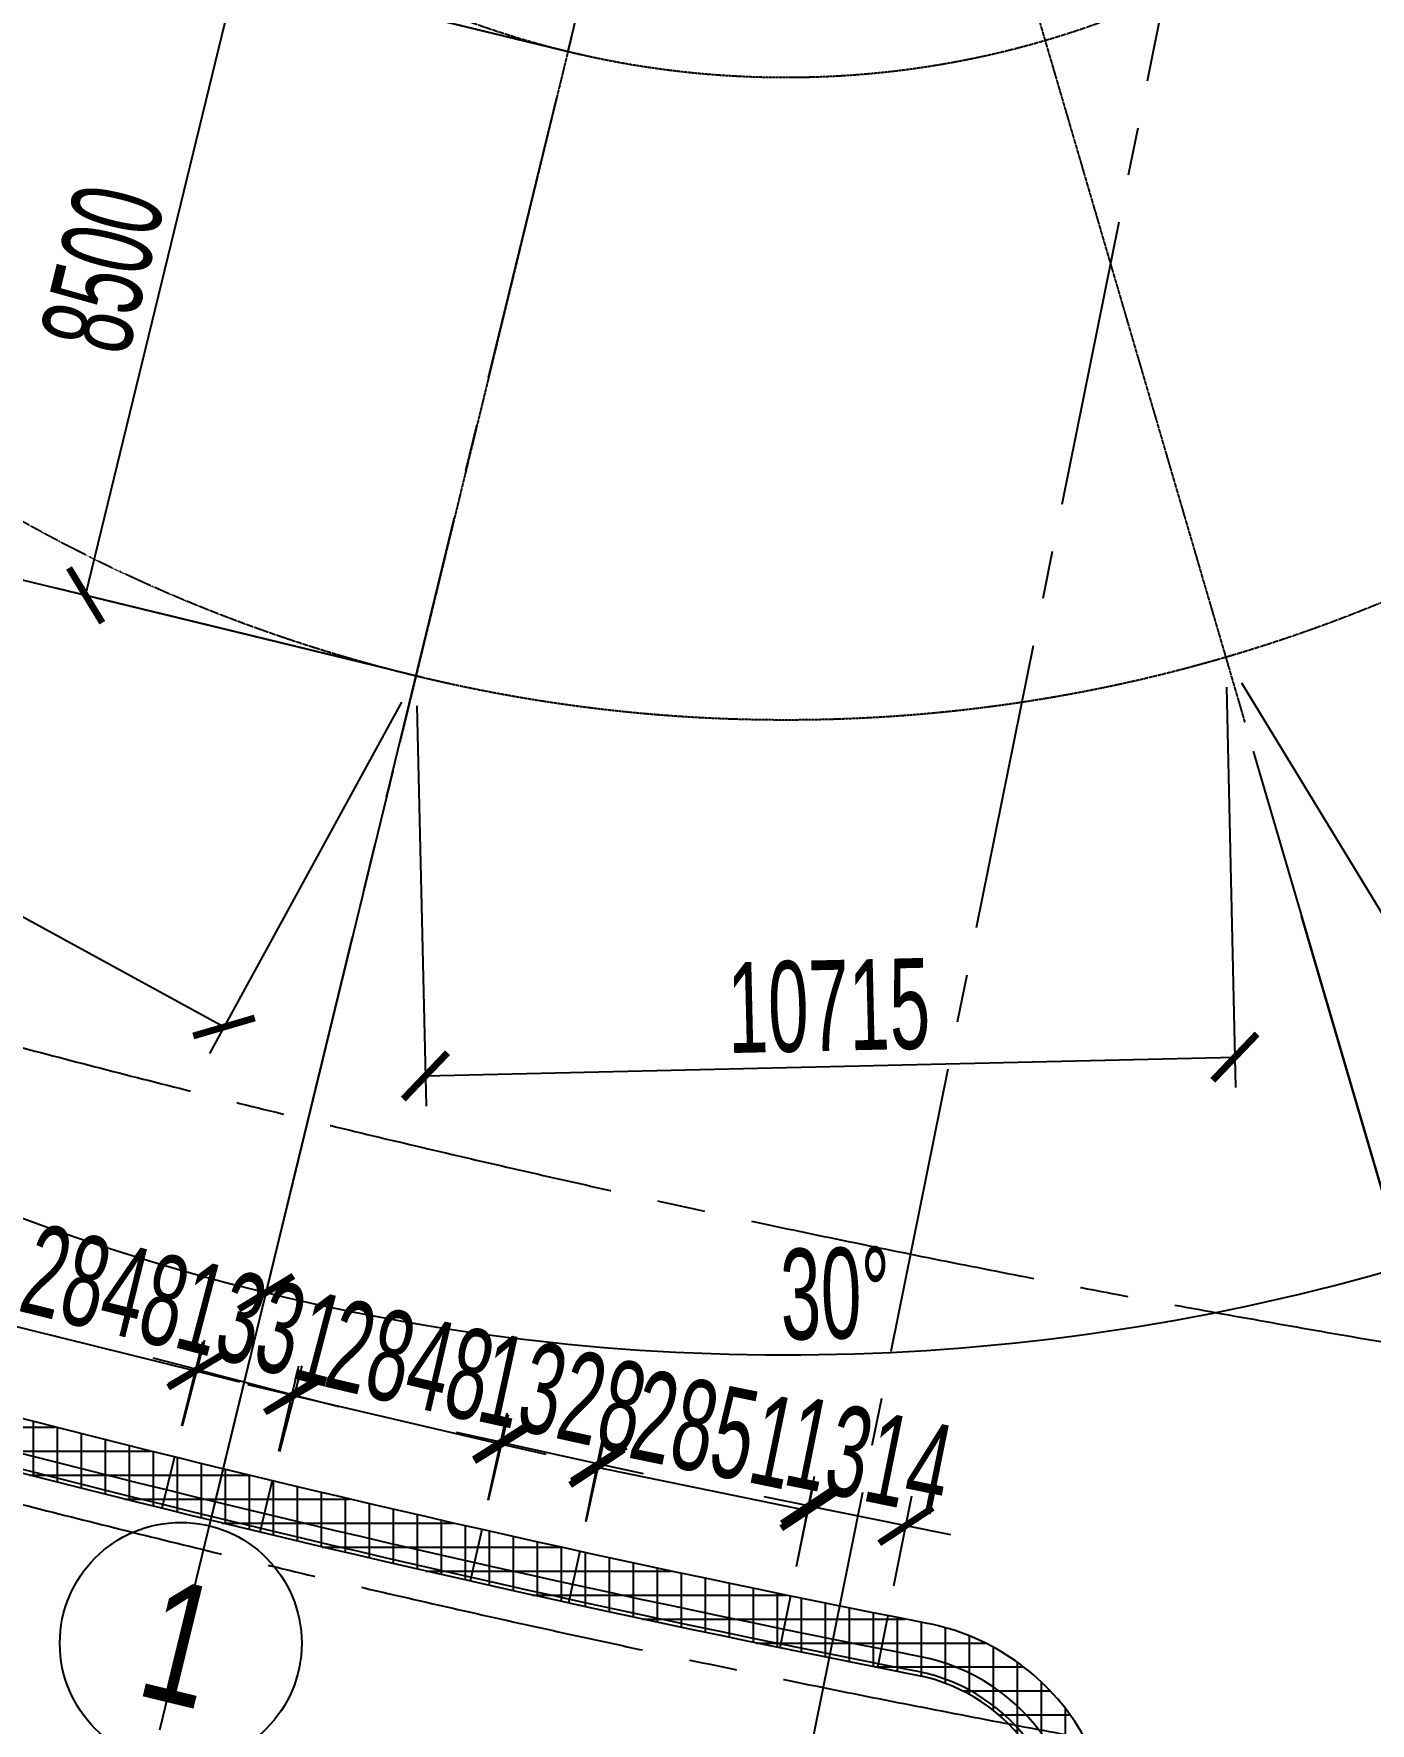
# Model space of a CAD drawing. Extents: x -668578 to 2331563, y -1202445 to 1620273.
# Drawn here: x 1386500 to 1404184, y 81021 to 103375 of the extents above; entities that cross this region are included whole.
import ezdxf
from ezdxf.enums import TextEntityAlignment as Align

# ---------------------------------------------------------------- set-up
doc = ezdxf.new("R2010")
doc.units = 0
doc.linetypes.add('CENTER2', pattern=[28.575000000000003, 19.05, -3.175, 3.175, -3.175])
doc.linetypes.add('DOTE', pattern=[2.4200000000000004, 2, -0.2, 0.02, -0.2])
doc.layers.get('0').update_dxf_attribs({"color": 8})
doc.layers.get('Defpoints').update_dxf_attribs({"color": 8})
for name, color, linetype in [('#填充层', 8, 'Continuous'), ('#幕墙线-平面', 8, 'Continuous'), ('#标注', 8, 'Continuous'), ('#轴线', 8, 'CENTER2'), ('A-ROOF-DRAN', 8, 'Continuous'), ('C-AXIS', 8, 'DOTE'), ('dim', 8, 'Continuous'), ('WALL', 8, 'Continuous')]:
    doc.layers.add(name, color=color, linetype=linetype)
doc.styles.add('JHZX', font='jrs.shx', dxfattribs={"width": 0.6, "bigfont": 'jhz.shx'})
doc.dimstyles.new('JZBZ-400', dxfattribs={"dimscale": 400, "dimtxt": 3, "dimasz": 1.5, "dimexe": 1, "dimexo": 1, "dimgap": 0.5, "dimtad": 1, "dimdec": 0, "dimdsep": 46, "dimtxsty": 'JHZX', "dimblk1": 'ARCHTICK', "dimblk2": 'ARCHTICK', "dimsah": 1, "dimcen": 0, "dimclrd": 1, "dimclre": 1, "dimclrt": 2, "dimazin": 2, "dimtfac": 1, "dimtdec": 0, "dimtix": 1, "dimtmove": 0, "dimatfit": 3, "dimfxl": 0, "dimtolj": 1, "dimlwd": -1, "dimlwe": -1, "dimarcsym": 0})

# ---------------------------------------------------------------- blocks, each defined once
blk = doc.blocks.new('_ARCHTICK')
at = {"color": 0, "linetype": 'ByBlock', "const_width": 0.15}
blk.add_lwpolyline([(-0.5, -0.5), (0.5, 0.5)], dxfattribs=at)
blk = doc.blocks.new('*D2939')
at = {"layer": '#标注', "ltscale": 300, "transparency": 16777216}
for p, q in [((-1772.791618300945, -1481.365197545436), (-9341.748198340536, -7862.657879242006)), ((165913.7732030131, -92055.65823940704), (164727.0996400029, -101884.2800072265))]:
    blk.add_line(p, q, dxfattribs=at)
blk.add_arc((197092.1482162317, 166179.1797920645), 269610.2124900237, 220.1338192809485, 263.1156299250187, dxfattribs=at)
at = {"layer": 'Defpoints', "color": 0, "ltscale": 300, "transparency": 16777216}
for p in [(197092.1482162317, 166179.1797920645), (-1466.975190824596, -1223.535190204158), (40379.67516651106, -53208.30268940322), (165961.7196095993, -91658.54220838404)]:
    blk.add_point(p, dxfattribs=at)
at = {"layer": '#标注', "ltscale": 300, "transparency": 16777216, "xscale": 600, "yscale": 600, "zscale": 600}
for p, rotation in [((-9035.931770864163, -7604.827871900749), 130.1338192809485), ((164775.0460465892, -101487.1639762035), 353.1156299250187)]:
    blk.add_blockref('_ARCHTICK', p, dxfattribs=dict(at, rotation=rotation))
at = {"layer": '#标注', "ltscale": 300, "transparency": 16777216, "insert": (69341.55334645722, -70334.48968467087), "char_height": 1200, "attachment_point": 5, "rotation": 331.6247246029835, "style": 'JHZX'}
blk.add_mtext('\\A1;42.98°', dxfattribs=at)
blk = doc.blocks.new('*U2924')
at = {"linetype": 'ByBlock'}
blk.add_line((-8.960830237663566e-17, -20), (0, 0), dxfattribs=at)
blk.add_circle((0, -24), 4, dxfattribs=at)
at = {"color": 253, "linetype": 'ByBlock', "style": 'JHZX', "width": 0.75}
blk.add_attdef('AXES', text='', height=4, dxfattribs=at).set_placement((0, -24), align=Align.MIDDLE_CENTER)
blk = doc.blocks.new('*U2976')
at = {"linetype": 'ByBlock'}
blk.add_line((20, 4.898587196589413e-16), (0, 0), dxfattribs=at)
blk.add_circle((24, 0), 4, dxfattribs=at)
at = {"color": 253, "linetype": 'ByBlock', "style": 'JHZX', "width": 0.75}
blk.add_attdef('AXES', text='', height=4, dxfattribs=at).set_placement((23.99999999999997, 0), align=Align.MIDDLE_CENTER)
blk = doc.blocks.new('*D2977')
at = {"layer": '#标注', "ltscale": 300, "transparency": 16777216}
for p, q in [((160687.9856736686, -30028.14435810018), (162796.6327493891, -37225.6166581557)), ((149303.0112213662, -30292.27662998403), (147530.4170065284, -37579.79402272716))]:
    blk.add_line(p, q, dxfattribs=at)
blk.add_arc((154502.6209182229, -8915.558944607474), 29099.99999999925, 256.3290280231299, 286.3290280231279, dxfattribs=at)
at = {"layer": 'Defpoints', "color": 0, "ltscale": 300, "transparency": 16777216}
for p in [(154502.6209182229, -8915.558944607474), (160575.5244962969, -29644.27916876393), (149397.5495794909, -29903.60903570443), (152639.4433245091, -37955.85111349308)]:
    blk.add_point(p, dxfattribs=at)
at = {"layer": '#标注', "ltscale": 300, "transparency": 16777216, "xscale": 600, "yscale": 600, "zscale": 600}
for p, rotation in [((162684.1715720174, -36841.75146881944), 16.32902802312792), ((147624.9553646531, -37191.12642844756), 166.3290280231299)]:
    blk.add_blockref('_ARCHTICK', p, dxfattribs=dict(at, rotation=rotation))
at = {"layer": '#标注', "ltscale": 300, "transparency": 16777216, "insert": (155159.0064434977, -37207.9458718741), "char_height": 1200, "attachment_point": 5, "rotation": 1.3290280231288845, "style": 'JHZX'}
blk.add_mtext('\\A1;30°', dxfattribs=at)
blk = doc.blocks.new('*D2978')
at = {"layer": '#标注', "ltscale": 300, "transparency": 16777216}
for p, q in [((170415.5966348578, -24106.91187453839), (175840.4747200747, -29285.78219156071)), ((160687.9856736686, -30028.14435810018), (162796.6327493889, -37225.61665815497))]:
    blk.add_line(p, q, dxfattribs=at)
blk.add_arc((154502.6209182229, -8915.558944607415), 29099.99999999854, 286.3290280231278, 316.3290280231266, dxfattribs=at)
at = {"layer": 'Defpoints', "color": 0, "ltscale": 300, "transparency": 16777216}
for p in [(154502.6209182229, -8915.558944607415), (170126.2698036463, -23830.70545763054), (160575.5244962969, -29644.27916876393), (167409.2078747465, -34996.77849304132)]:
    blk.add_point(p, dxfattribs=at)
at = {"layer": '#标注', "ltscale": 300, "transparency": 16777216, "xscale": 600, "yscale": 600, "zscale": 600}
for p, rotation in [((175551.1478888631, -29009.57577465285), 46.32902802312653), ((162684.1715720171, -36841.75146881871), 196.3290280231278)]:
    blk.add_blockref('_ARCHTICK', p, dxfattribs=dict(at, rotation=rotation))
at = {"layer": '#标注', "ltscale": 300, "transparency": 16777216, "insert": (169217.2609214195, -33089.29199468152), "char_height": 1200, "attachment_point": 5, "rotation": 31.329028023127222, "style": 'JHZX'}
blk.add_mtext('\\A1;30°', dxfattribs=at)
blk = doc.blocks.new('*D2942')
at = {"layer": '#标注', "ltscale": 300, "transparency": 16777216}
for p, q in [((175879.3386035992, -14115.16864146593), (183166.8559963413, -15887.76285630407)), ((170415.5966348578, -24106.91187453847), (175840.4747200746, -29285.78219156068))]:
    blk.add_line(p, q, dxfattribs=at)
blk.add_arc((154502.6209182229, -8915.558944607481), 29099.99999999843, 316.3290280231266, 346.3290280231254, dxfattribs=at)
at = {"layer": 'Defpoints', "color": 0, "ltscale": 300, "transparency": 16777216}
for p in [(154502.6209182229, -8915.558944607481), (175490.6710093196, -14020.63028334121), (170126.2698036463, -23830.7054576306), (178720.6628729417, -25049.26415696922)]:
    blk.add_point(p, dxfattribs=at)
at = {"layer": '#标注', "ltscale": 300, "transparency": 16777216, "xscale": 600, "yscale": 600, "zscale": 600}
for p, rotation in [((182778.1884020617, -15793.22449817937), 76.3290280231253), ((175551.147888863, -29009.57577465283), 226.3290280231266)]:
    blk.add_blockref('_ARCHTICK', p, dxfattribs=dict(at, rotation=rotation))
at = {"layer": '#标注', "ltscale": 300, "transparency": 16777216, "insert": (179332.7394935706, -22493.30586867732), "char_height": 1200, "attachment_point": 5, "rotation": 61.329028023125964, "style": 'JHZX'}
blk.add_mtext('\\A1;30°', dxfattribs=at)
blk = doc.blocks.new('*D2950')
at = {"layer": '#标注', "ltscale": 300, "transparency": 16777216}
for p, q in [((133390.0355047297, -15100.92370005199), (126192.5632046771, -17209.57077577114)), ((139311.267988294, -24828.53466124451), (134132.3976712741, -30253.41274646028))]:
    blk.add_line(p, q, dxfattribs=at)
blk.add_arc((154502.6209182229, -8915.558944607517), 29099.9999999962, 196.3290280231245, 226.3290280231343, dxfattribs=at)
at = {"layer": 'Defpoints', "color": 0, "ltscale": 300, "transparency": 16777216}
for p in [(154502.6209182229, -8915.558944607517), (133773.900694066, -14988.46252268027), (128421.4013697912, -21822.14590113019), (139587.4744052019, -24539.20783003292)]:
    blk.add_point(p, dxfattribs=at)
at = {"layer": '#标注', "ltscale": 300, "transparency": 16777216, "xscale": 600, "yscale": 600, "zscale": 600}
for p, rotation in [((126576.4283940134, -17097.10959839943), 106.3290280231245), ((134408.6040881819, -29964.08591524868), 316.3290280231343)]:
    blk.add_blockref('_ARCHTICK', p, dxfattribs=dict(at, rotation=rotation))
at = {"layer": '#标注', "ltscale": 300, "transparency": 16777216, "insert": (130328.8878681514, -23630.19894780376), "char_height": 1200, "attachment_point": 5, "rotation": 301.32902802312935, "style": 'JHZX'}
blk.add_mtext('\\A1;30°', dxfattribs=at)
blk = doc.blocks.new('*D2985')
at = {"layer": '#标注', "ltscale": 300, "transparency": 16777216}
for p, q in [((160331.7643811344, -29180.47488748602), (160454.6196240682, -34475.94216284027)), ((149619.5384191928, -29428.99934330547), (149742.3936621267, -34724.46661865972)), ((149733.1161282005, -34324.57422392803), (160445.342090142, -34076.04976810858))]:
    blk.add_line(p, q, dxfattribs=at)
at = {"layer": 'Defpoints', "color": 0, "ltscale": 300, "transparency": 16777216}
for p in [(160322.4868472081, -28780.58249275433), (149610.2608852666, -29029.10694857379), (160445.342090142, -34076.04976810858)]:
    blk.add_point(p, dxfattribs=at)
at = {"layer": '#标注', "ltscale": 300, "transparency": 16777216, "xscale": 600, "yscale": 600, "zscale": 600}
for p, rotation in [((160445.342090142, -34076.04976810858), 1.329028023136696), ((149733.1161282005, -34324.57422392803), 181.3290280231367)]:
    blk.add_blockref('_ARCHTICK', p, dxfattribs=dict(at, rotation=rotation))
at = {"layer": '#标注', "ltscale": 300, "transparency": 16777216, "insert": (155070.6740413189, -33400.52720655491), "char_height": 1200, "attachment_point": 5, "rotation": 1.329028023136696, "style": 'JHZX'}
blk.add_mtext('\\A1;10715', dxfattribs=at)
blk = doc.blocks.new('*D2986')
at = {"layer": '#标注', "ltscale": 300, "transparency": 16777216}
for p, q in [((140017.0266164594, -24239.17616108882), (137475.6879236774, -28886.61252145324)), ((137667.5996026355, -28535.65681558783), (147068.9207415017, -33676.54295600543)), ((149418.3477553256, -29380.06230150642), (146877.0090625436, -34027.49866187084))]:
    blk.add_line(p, q, dxfattribs=at)
at = {"layer": 'Defpoints', "color": 0, "ltscale": 300, "transparency": 16777216}
for p in [(140208.9382954175, -23888.22045522341), (149610.2594342837, -29029.106595641), (147068.9207415017, -33676.54295600543)]:
    blk.add_point(p, dxfattribs=at)
at = {"layer": '#标注', "ltscale": 300, "transparency": 16777216, "xscale": 600, "yscale": 600, "zscale": 600}
for p, rotation in [((137667.5996026355, -28535.65681558783), 151.3290179572674), ((147068.9207415017, -33676.54295600543), 331.3290179572674)]:
    blk.add_blockref('_ARCHTICK', p, dxfattribs=dict(at, rotation=rotation))
at = {"layer": '#标注', "ltscale": 300, "transparency": 16777216, "insert": (142752.0835299847, -30404.1884740658), "char_height": 1200, "attachment_point": 5, "rotation": 331.32901795726735, "style": 'JHZX'}
blk.add_mtext('\\A1;10715', dxfattribs=at)
blk = doc.blocks.new('*D2989')
at = {"layer": '#标注', "ltscale": 300, "transparency": 16777216}
for p, q in [((169683.2652108493, -23550.91922523864), (172437.3946098954, -28075.50078913796)), ((163076.6162462542, -33305.16405665511), (172229.413832465, -27733.82258348323)), ((160530.4676246385, -29122.26069841053), (163284.5970236846, -33646.84226230985))]:
    blk.add_line(p, q, dxfattribs=at)
at = {"layer": 'Defpoints', "color": 0, "ltscale": 300, "transparency": 16777216}
for p in [(169475.2844334189, -23209.2410195839), (172229.413832465, -27733.82258348323), (160322.4868472081, -28780.58249275579)]:
    blk.add_point(p, dxfattribs=at)
at = {"layer": '#标注', "ltscale": 300, "transparency": 16777216, "xscale": 600, "yscale": 600, "zscale": 600}
for p, rotation in [((172229.413832465, -27733.82258348323), 31.32902802313587), ((163076.6162462542, -33305.16405665511), 211.3290280231358)]:
    blk.add_blockref('_ARCHTICK', p, dxfattribs=dict(at, rotation=rotation))
at = {"layer": '#标注', "ltscale": 300, "transparency": 16777216, "insert": (167237.0534844988, -29836.13690875967), "char_height": 1200, "attachment_point": 5, "rotation": 31.329028023135873, "style": 'JHZX'}
blk.add_mtext('\\A1;10715', dxfattribs=at)
blk = doc.blocks.new('*D2990')
at = {"layer": '#标注', "ltscale": 300, "transparency": 16777216}
for p, q in [((139311.267988297, -24828.5346612455), (134132.3976712739, -30253.41274646215)), ((149303.0112213711, -30292.27662998808), (147530.4170065328, -37579.79402273084))]:
    blk.add_line(p, q, dxfattribs=at)
blk.add_arc((154502.6209182295, -8915.558944611948), 29099.99999999897, 226.3290280231214, 256.3290280231255, dxfattribs=at)
at = {"layer": 'Defpoints', "color": 0, "ltscale": 300, "transparency": 16777216}
for p in [(154502.6209182295, -8915.558944611948), (139587.4744052049, -24539.20783003397), (149397.5495794958, -29903.60903570848), (138368.9157058659, -33133.60089933025)]:
    blk.add_point(p, dxfattribs=at)
at = {"layer": '#标注', "ltscale": 300, "transparency": 16777216, "xscale": 600, "yscale": 600, "zscale": 600}
for p, rotation in [((134408.6040881818, -29964.08591525062), 136.3290280231214), ((147624.9553646575, -37191.12642845125), 346.3290280231255)]:
    blk.add_blockref('_ARCHTICK', p, dxfattribs=dict(at, rotation=rotation))
at = {"layer": '#标注', "ltscale": 300, "transparency": 16777216, "insert": (140924.8739941583, -33745.67751995946), "char_height": 1200, "attachment_point": 5, "rotation": 331.3290280231234, "style": 'JHZX'}
blk.add_mtext('\\A1;30°', dxfattribs=at)
blk = doc.blocks.new('*D2991')
at = {"layer": '#标注', "ltscale": 300, "transparency": 16777216}
for p, q in [((151230.5326756244, -20675.38203553771), (146858.0229654757, -19611.82568311605)), ((145237.7504496297, -27965.5504196871), (147246.6905597555, -19706.36404123962)), ((149221.5925654986, -28934.5684139852), (144849.0828553499, -27871.01206156354))]:
    blk.add_line(p, q, dxfattribs=at)
at = {"layer": 'Defpoints', "color": 0, "ltscale": 300, "transparency": 16777216}
for p in [(147246.6905597555, -19706.36404123962), (151619.2002699042, -20769.92039366128), (149610.2601597784, -29029.10677210876)]:
    blk.add_point(p, dxfattribs=at)
at = {"layer": '#标注', "ltscale": 300, "transparency": 16777216, "xscale": 600, "yscale": 600, "zscale": 600}
for p, rotation in [((147246.6905597555, -19706.36404123962), 76.32902802329342), ((145237.7504496297, -27965.5504196871), 256.3290280232934)]:
    blk.add_blockref('_ARCHTICK', p, dxfattribs=dict(at, rotation=rotation))
at = {"layer": '#标注', "ltscale": 300, "transparency": 16777216, "insert": (145464.8853161329, -23646.88051421623), "char_height": 1200, "attachment_point": 5, "rotation": 76.32902802329342, "style": 'JHZX'}
blk.add_mtext('\\A1;8500', dxfattribs=at)
blk = doc.blocks.new('*D3463')
at = {"layer": '#标注', "ltscale": 300, "transparency": 16777216}
for p, q in [((139166.7087078851, -42147.23649409984), (139441.854206371, -41031.3415891936)), ((139346.0944396542, -41419.71005737602), (138763.5417373806, -41276.07040730088)), ((139346.0944396542, -41419.71005737602), (142111.2653662172, -42101.51649778779)), ((141931.8796344481, -42829.04293451161), (142207.0251329339, -41713.14802960537)), ((142111.2653662172, -42101.51649778779), (142693.8180684908, -42245.15614786292))]:
    blk.add_line(p, q, dxfattribs=at)
at = {"layer": 'Defpoints', "color": 0, "ltscale": 300, "transparency": 16777216}
for p in [(142111.2653662172, -42101.51649778779), (139070.9489411684, -42535.60496228225), (141836.1198677313, -43217.41140269402)]:
    blk.add_point(p, dxfattribs=at)
at = {"layer": '#标注', "ltscale": 300, "transparency": 16777216, "xscale": 600, "yscale": 600, "zscale": 600}
for p, rotation in [((139346.0944396542, -41419.71005737602), 346.1489038226429), ((142111.2653662172, -42101.51649778779), 166.1489038226428)]:
    blk.add_blockref('_ARCHTICK', p, dxfattribs=dict(at, rotation=rotation))
at = {"layer": '#标注', "ltscale": 300, "transparency": 16777216, "insert": (140920.1994363692, -40983.87634121708), "char_height": 1200, "attachment_point": 5, "rotation": 346.14890382264286, "style": 'JHZX'}
blk.add_mtext('\\A1;2848', dxfattribs=at)
blk = doc.blocks.new('*D3464')
at = {"layer": '#标注', "ltscale": 300, "transparency": 16777216}
for p, q in [((141937.4587220814, -42830.46122941712), (142234.2190921723, -41697.31760582924)), ((142132.8802378223, -42084.26777910616), (141552.4549779069, -41932.25949758115)), ((142132.8802378223, -42084.26777910616), (143420.7086289167, -42421.53873223097)), ((143225.2871131758, -43167.73218254193), (143522.0474832667, -42034.58855895406)), ((143420.7086289167, -42421.53873223097), (144001.1338888321, -42573.54701375598))]:
    blk.add_line(p, q, dxfattribs=at)
at = {"layer": 'Defpoints', "color": 0, "ltscale": 300, "transparency": 16777216}
for p in [(143420.7086289167, -42421.53873223097), (141836.1198677314, -43217.41140269402), (143123.9482588258, -43554.68235581884)]:
    blk.add_point(p, dxfattribs=at)
at = {"layer": '#标注', "ltscale": 300, "transparency": 16777216, "xscale": 600, "yscale": 600, "zscale": 600}
for p, rotation in [((142132.8802378223, -42084.26777910616), 345.3243327607651), ((143420.7086289167, -42421.53873223097), 165.3243327607651)]:
    blk.add_blockref('_ARCHTICK', p, dxfattribs=dict(at, rotation=rotation))
at = {"layer": '#标注', "ltscale": 300, "transparency": 16777216, "insert": (142979.4721420695, -41479.00290911474), "char_height": 1200, "attachment_point": 5, "rotation": 345.3243327607651, "style": 'JHZX'}
blk.add_mtext('\\A1;1331', dxfattribs=at)
blk = doc.blocks.new('*D3465')
at = {"layer": '#标注', "ltscale": 300, "transparency": 16777216}
for p, q in [((143214.6456037063, -43165.10053946749), (143477.8420351535, -42034.56530764226)), ((143387.144690273, -42424.14712399362), (142802.771965746, -42288.10110667286)), ((143387.144690273, -42424.14712399362), (146161.0568145669, -43069.93307715112)), ((145988.5577280002, -43810.88649262499), (146251.7541594474, -42680.35126079975)), ((146161.0568145669, -43069.93307715112), (146745.429539094, -43205.97909447187))]:
    blk.add_line(p, q, dxfattribs=at)
at = {"layer": 'Defpoints', "color": 0, "ltscale": 300, "transparency": 16777216}
for p in [(146161.0568145669, -43069.93307715112), (143123.9482588258, -43554.68235581885), (145897.8603831197, -44200.46830897635)]:
    blk.add_point(p, dxfattribs=at)
at = {"layer": '#标注', "ltscale": 300, "transparency": 16777216, "xscale": 600, "yscale": 600, "zscale": 600}
for p, rotation in [((143387.144690273, -42424.14712399362), 346.8945846636125), ((146161.0568145669, -43069.93307715112), 166.8945846636124)]:
    blk.add_blockref('_ARCHTICK', p, dxfattribs=dict(at, rotation=rotation))
at = {"layer": '#标注', "ltscale": 300, "transparency": 16777216, "insert": (144955.495442181, -41967.87646786965), "char_height": 1200, "attachment_point": 5, "rotation": 346.8945846636125, "style": 'JHZX'}
blk.add_mtext('\\A1;2848', dxfattribs=at)
blk = doc.blocks.new('*D3466')
at = {"layer": '#标注', "ltscale": 300, "transparency": 16777216}
for p, q in [((145983.4856699625, -43809.74038541177), (146236.4544446474, -42655.38554814569)), ((146150.8291578045, -43046.11347171027), (145564.7372724577, -42917.67554144605)), ((146150.8291578045, -43046.11347171027), (147448.0654661853, -43330.39371970143)), ((147280.7219783432, -44094.02063340294), (147533.6907530281, -42939.66579613685)), ((147448.0654661853, -43330.39371970143), (148034.1573515321, -43458.83164996565))]:
    blk.add_line(p, q, dxfattribs=at)
at = {"layer": 'Defpoints', "color": 0, "ltscale": 300, "transparency": 16777216}
for p in [(147448.0654661853, -43330.39371970143), (145897.8603831197, -44200.46830897635), (147195.0966915004, -44484.74855696751)]:
    blk.add_point(p, dxfattribs=at)
at = {"layer": '#标注', "ltscale": 300, "transparency": 16777216, "xscale": 600, "yscale": 600, "zscale": 600}
for p, rotation in [((146150.8291578045, -43046.11347171027), 347.6394258758868), ((147448.0654661853, -43330.39371970143), 167.6394258758867)]:
    blk.add_blockref('_ARCHTICK', p, dxfattribs=dict(at, rotation=rotation))
at = {"layer": '#标注', "ltscale": 300, "transparency": 16777216, "insert": (146970.6978856805, -42406.79774857669), "char_height": 1200, "attachment_point": 5, "rotation": 347.63942587588673, "style": 'JHZX'}
blk.add_mtext('\\A1;1328', dxfattribs=at)
blk = doc.blocks.new('*D3467')
at = {"layer": '#标注', "ltscale": 300, "transparency": 16777216}
for p, q in [((147274.5605701929, -44096.97184374194), (147502.3776290866, -42986.04527365733)), ((147422.0220791889, -43377.89088815446), (150214.8870461908, -43950.6220657166)), ((150067.4255371948, -44669.70302130407), (150295.2425960885, -43558.77645121946))]:
    blk.add_line(p, q, dxfattribs=at)
at = {"layer": 'Defpoints', "color": 0, "ltscale": 300, "transparency": 16777216}
for p in [(150214.8870461908, -43950.6220657166), (147194.2050202952, -44488.81745823907), (149987.0699872971, -45061.54863580121)]:
    blk.add_point(p, dxfattribs=at)
at = {"layer": '#标注', "ltscale": 300, "transparency": 16777216, "xscale": 600, "yscale": 600, "zscale": 600}
for p, rotation in [((147422.0220791889, -43377.89088815446), 168.4110571867585), ((150214.8870461908, -43950.6220657166), 348.4110571867584)]:
    blk.add_blockref('_ARCHTICK', p, dxfattribs=dict(at, rotation=rotation))
at = {"layer": '#标注', "ltscale": 300, "transparency": 16777216, "insert": (148979.1656624853, -42880.56524794126), "char_height": 1200, "attachment_point": 5, "rotation": 348.41105718675846, "style": 'JHZX'}
blk.add_mtext('\\A1;2851', dxfattribs=at)
blk = doc.blocks.new('*D3468')
at = {"layer": '#标注', "ltscale": 300, "transparency": 16777216}
for p, q in [((150062.3522427938, -44688.26224804428), (150303.1369567253, -43495.29670608757)), ((150223.9980123689, -43887.38984232712), (149635.8583080096, -43768.68142579257)), ((151350.5327100655, -44948.26486706), (151591.3174239971, -43755.29932510328)), ((150223.9980123689, -43887.38984232712), (151512.1784796407, -44147.39246134282)), ((151512.1784796407, -44147.39246134282), (152100.318184, -44266.10087787737))]:
    blk.add_line(p, q, dxfattribs=at)
at = {"layer": 'Defpoints', "color": 0, "ltscale": 300, "transparency": 16777216}
for p in [(151512.1784796407, -44147.39246134282), (149983.2132984374, -45080.35538428383), (151271.3937657091, -45340.35800329954)]:
    blk.add_point(p, dxfattribs=at)
at = {"layer": '#标注', "ltscale": 300, "transparency": 16777216, "xscale": 600, "yscale": 600, "zscale": 600}
for p, rotation in [((150223.9980123689, -43887.38984232712), 348.5888932914937), ((151512.1784796407, -44147.39246134282), 168.5888932914937)]:
    blk.add_blockref('_ARCHTICK', p, dxfattribs=dict(at, rotation=rotation))
at = {"layer": '#标注', "ltscale": 300, "transparency": 16777216, "insert": (151026.3661347176, -43233.20487935588), "char_height": 1200, "attachment_point": 5, "rotation": 348.58889329149366, "style": 'JHZX'}
blk.add_mtext('\\A1;1314', dxfattribs=at)
blk = doc.blocks.new('DSGDFG')
at = {"layer": '#标注', "ltscale": 300}
blk.add_arc((197092.151355247, 166179.1920613433), 257800.0000000007, 220.1360728823768, 263.1156295571803, dxfattribs=at)
at = {"layer": '#轴线', "ltscale": 200}
for p, q in [((135712.5666190679, -86165.52502868301), (152304.602743926, -17952.08054989972)), ((145722.8633545886, -88382.94530236186), (159607.6464522576, -19576.458975652))]:
    blk.add_line(p, q, dxfattribs=at)
for radius in [206950.0000000004, 212800.0000000004, 220600.0000000004, 228400.0000000004, 236200.0000000004, 244000.0000000004, 251800.0000000004, 257800.0000000004]:
    blk.add_arc((197092.1513552468, 166179.1920613431), radius, 218.4388923744016, 265.1405841852512, dxfattribs=at)
at = {"layer": 'C-AXIS', "ltscale": 2}
for p, q in [((155346.0797485011, -11794.54786462703), (160575.5244963015, -29644.27916876198)), ((151666.4701744919, -20575.58677299437), (149397.5495794886, -29903.60903570399))]:
    blk.add_line(p, q, dxfattribs=at)
for radius in [20700, 12200]:
    blk.add_circle((154502.6209182143, -8915.558944604883), radius, dxfattribs=at)
at = {"layer": '#标注'}
ref = blk.add_blockref('*U2976', (151687.1568915688, -20786.44996167821), dxfattribs=dict(at, xscale=-399.9999999999999, yscale=399.9999999999999, rotation=346.3290280223358))
ref.add_attrib('AXES', 'B', dxfattribs={"layer": '0', "color": 253, "linetype": 'ByBlock', "height": 1600, "rotation": 346.3290280223358, "style": 'JHZX', "width": 0.75}).set_placement((142359.1346288898, -18517.52936655675), align=Align.MIDDLE_CENTER)
ref = blk.add_blockref('*U2976', (149678.2167813028, -29045.63634009214), dxfattribs=dict(at, xscale=-399.9999999999999, yscale=399.9999999999999, rotation=346.3290280223358))
ref.add_attrib('AXES', 'A', dxfattribs={"layer": '0', "color": 253, "linetype": 'ByBlock', "height": 1600, "rotation": 346.3290280223358, "style": 'JHZX', "width": 0.75}).set_placement((140350.1945186239, -26776.71574497068), align=Align.MIDDLE_CENTER)
at = {"layer": '#标注', "linetype": 'ByBlock', "xscale": 400, "yscale": 400}
for p, rotation, values in [((161327.822784429, -32212.03050399115), 16.32880782961037, {'AXES': '2'}), ((148765.1833406256, -32503.49606667564), 346.3288078296102, {'AXES': '1'})]:
    blk.add_blockref('*U2924', p, dxfattribs=dict(at, rotation=rotation)).add_auto_attribs(values)
at = {"layer": '#标注', "ltscale": 300}
for base, center, p1, p2, picture, middle in [((40379.67516651106, -53208.30268940322), (197092.1482162317, 166179.1797920645), (-1466.975190824596, -1223.535190204158), (165961.7196095993, -91658.54220838402), '*D2939', (69341.55334645722, -70334.48968467087)), ((128421.4013697912, -21822.14590113019), (154502.6209182229, -8915.558944607503), (133773.900694066, -14988.46252268026), (139587.4744052019, -24539.20783003292), '*D2950', (130328.8878681514, -23630.19894780378)), ((138368.9157058659, -33133.60089933025), (154502.6209182295, -8915.558944611956), (139587.4744052049, -24539.20783003396), (149397.5495794958, -29903.60903570848), '*D2990', (140924.8739941583, -33745.67751995946)), ((152639.4433245091, -37955.85111349308), (154502.6209182229, -8915.558944607474), (149397.5495794909, -29903.60903570443), (160575.5244962969, -29644.27916876393), '*D2977', (155159.0064434977, -37207.9458718741)), ((167409.2078747465, -34996.77849304132), (154502.6209182229, -8915.558944607415), (160575.5244962969, -29644.27916876393), (170126.2698036463, -23830.70545763054), '*D2978', (169217.2609214195, -33089.29199468152)), ((178720.6628729417, -25049.26415696922), (154502.6209182229, -8915.558944607474), (170126.2698036463, -23830.7054576306), (175490.6710093196, -14020.63028334122), '*D2942', (179332.7394935706, -22493.30586867731))]:
    dim = blk.add_angular_dim_3p(base=base, center=center, p1=p1, p2=p2, dimstyle='JZBZ-400', override={"dimclrd": 256, "dimclre": 256, "dimclrt": 256}, dxfattribs=at)
    dim.commit()
    dim.dimension.update_dxf_attribs({"geometry": picture, "text_midpoint": middle})
for p1, p2, distance, picture, middle in [((149610.2601597784, -29029.10677210876), (151619.2002699042, -20769.92039366128), 4499.999253346736, '*D2991', (145464.8853161329, -23646.88051421623)), ((160322.4868472081, -28780.58249275578), (169475.2844334189, -23209.24101958389), -5296.89220912299, '*D2989', (167237.0534844988, -29836.13690875967)), ((140208.9382954175, -23888.2204552234), (149610.2594342837, -29029.106595641), -5296.892209123042, '*D2986', (142752.0835299847, -30404.1884740658)), ((149610.2608852666, -29029.10694857378), (160322.4868472081, -28780.58249275433), -5296.892209122643, '*D2985', (155070.6740413189, -33400.52720655491))]:
    dim = blk.add_aligned_dim(p1=p1, p2=p2, distance=distance, dimstyle='JZBZ-400', override={"dimclrd": 256, "dimclre": 256, "dimclrt": 256}, dxfattribs=at)
    dim.commit()
    dim.dimension.update_dxf_attribs({"geometry": picture, "text_midpoint": middle})
blk = doc.blocks.new('YD')
at = {"layer": '#填充层', "ltscale": 5}
h = blk.add_hatch(dxfattribs=at)
h.set_pattern_fill('ANTOTI', color=256, scale=200, angle=45)
h.set_pattern_definition([(90, (-1246529.603847814, -127785.1802290026), (-317.5, 0), []), (180, (-1246529.603847814, -127785.1802290026), (0, -317.5), [])])
edge = h.paths.add_edge_path(flags=16)
edge.add_line((40946.61178736039, 3516.753132369908), (14650.6208875638, -24603.83725053715))
edge.add_arc((16378.78789034067, -26208.63881676878), 2358.378522728337, 137.1197600460366, 226.7493288149773)
edge.add_arc((192511.3871524155, 162303.9342696447), 260349.9980364952, 226.942719458952, 258.857721494596)
edge.add_arc((142654.1230129132, -90833.15856356034), 2349.737284795294, 258.851344741472, 348.5969613650525)
edge.add_line((144957.4781065462, -91297.72354307515), (153512.7646732167, -48901.72757195419))
edge.add_arc((151209.198546927, -48436.88017569559), 2349.999999999591, 348.5912288879845, 438.9113926627434)
edge.add_arc((192511.3880817397, 162303.936087817), 212399.9999994909, 245.84810402458749, 258.91139266272387, ccw=False)
edge.add_arc((95848.02380310395, -53265.67333362541), 23850.00000003809, 65.84810402457559, 75.29128432602731)
edge.add_arc((95848.02380312094, -53265.67333355648), 23849.99999996711, 75.29128432602475, 87.1003230833718)
edge.add_line((97054.53110914351, -29446.20986103163), (95502.57456601877, -29367.59990786995))
edge.add_arc((96724.7589061493, -5245.38218900685), 24153.1596739949, 240.4825347756992, 267.0995131255706, ccw=False)
edge.add_arc((192530.9687866459, 162330.5021008409), 217182.779635163, 226.9475356490689, 240.26928657971712, ccw=False)
edge.add_arc((42662.87701633316, 1914.787702096684), 2347.734988445398, 46.89114117351777, 136.9728308339699)
edge = h.paths.add_edge_path()
edge.add_line((40435.11222210433, 3994.632086007958), (14138.55912524718, -24126.55950311759))
edge.add_arc((16378.78789034067, -26208.63881676871), 3058.378522728378, 137.0954674065431, 226.7728816427173)
edge.add_arc((192511.3871524166, 162303.9342696439), 261049.9980364946, 226.9424768230808, 258.8577214945957)
edge.add_arc((142654.1521201693, -90833.20216269807), 3049.700132403243, 258.8521134943776, 348.5977301179537)
edge.add_line((145643.6613679554, -91436.11621543068), (154198.9333065797, -49040.19275381848))
edge.add_arc((151209.1985469267, -48436.88017569555), 3049.999999999778, 348.591228887984, 438.9113926627389)
edge.add_arc((192511.3880817376, 162303.9360878159), 211699.9999994892, 245.8481040245878, 258.9113926627243, ccw=False)
edge.add_arc((95848.02380310395, -53265.67333362244), 24550.00000003527, 65.84810402457389, 75.29128432602548)
edge.add_arc((95848.02380312141, -53265.67333355657), 24549.99999996711, 75.29128432602585, 87.1003230833733)
edge.add_line((97089.94222504343, -28747.106111313), (95537.98568191892, -28668.49615815132))
edge.add_arc((96724.7528751751, -5245.402937542211), 23453.13864693452, 240.4856842433272, 267.09950110078705, ccw=False)
edge.add_arc((192530.9687866475, 162330.5021008404), 216482.7796351638, 226.9475356490685, 240.2689395590359, ccw=False)
edge.add_arc((42662.86121079116, 1915.249691227102), 3047.408193911487, 46.89794227433863, 136.9728721995045)
at = {"layer": '#幕墙线-平面'}
for points in [[(40435.11222210433, 3994.632086007958), (14138.55912524718, -24126.55950311759, 0.4125654795315113), (14284.12874364667, -28437.10964840582, 0.1401637349170872), (142064.5168714751, -93825.35877141323, 0.4129137640716636), (145643.6613679554, -91436.11621543068), (154198.9333065797, -49040.19275381848, 0.415851172573542), (151795.7954180853, -45443.82085273754, -0.05706115868157192), (105892.8305461719, -30864.68323282224, 0.0412269805762971), (102081.3935101812, -29520.19793099842, 0.0515723014490322), (97089.94222504343, -28747.106111313), (95537.98568191892, -28668.49615815132, -0.1166494918624815), (85170.77498157625, -25655.08954039252, -0.05819113912414546), (44745.15521857492, 4140.277413631193, 0.4145966523742453)], [(40946.61178736039, 3516.753132369908), (14650.6208875638, -24603.83725053715, 0.4123212013457855), (14762.84691924974, -27926.3943390757, 0.1401626554194798), (142199.7890778044, -93138.55353687094, 0.4129137640716747), (144957.4781065462, -91297.72354307515), (153512.7646732167, -48901.72757195418, 0.4158511725735675), (151661.1666279833, -46130.75250062982, -0.05706115868157139), (105606.4205779387, -31503.40800147968, 0.0412269805762976), (101903.6599543788, -30197.25832944296, 0.05157230144903052), (97054.53110914351, -29446.20986103163), (95502.57456601877, -29367.59990786995, -0.1166634742026788), (84824.76658793679, -26263.59583964749, -0.0581926584149159), (44267.28778878669, 3628.767179571776, 0.4146312175975629)]]:
    blk.add_lwpolyline(points, format="xyb", close=True, dxfattribs=at)
at = {"layer": '#幕墙线-平面', "ltscale": 300}
for points in [[(141830.5315470123, -43240.07569722807), (141662.9519552579, -43919.72051654743)], [(143123.9482588258, -43554.68235581885), (142960.645434659, -44235.36744278589)], [(145897.8603831197, -44200.46830897625), (145743.7296821789, -44883.28872975167)], [(147194.2050202952, -44488.81745823908), (147044.3607683203, -45172.59132447727)], [(149983.2132984374, -45080.35538428383), (149842.5910861164, -45766.08520965393)], [(151271.4069010278, -45340.29186665459), (151135.0310497067, -46026.94755294682)]]:
    blk.add_lwpolyline(points, dxfattribs=at)
at = {"layer": '#标注', "ltscale": 300}
for p1, p2, distance, picture, middle in [((139070.9489411684, -42535.60496228225), (141836.1198677314, -43217.41140269402), 1149.3156590478945, '*D3463', (140920.1994363692, -40983.87634121708)), ((141836.1198677314, -43217.41140269402), (143123.9482588258, -43554.68235581885), 1171.3586935411174, '*D3464', (142979.4721420695, -41479.00290911474)), ((143123.9482588258, -43554.68235581885), (145897.8603831197, -44200.46830897634), 1160.7679664449056, '*D3465', (144955.495442181, -41967.87646786965)), ((145897.8603831197, -44200.46830897634), (147195.0966915004, -44484.7485569675), 1181.747981290914, '*D3466', (146970.6978856805, -42406.79774857669)), ((147194.2050202952, -44488.81745823908), (149987.0699872971, -45061.54863580121), 1134.0451738987063, '*D3467', (148979.1656624853, -42880.56524794126)), ((149983.2132984374, -45080.35538428383), (151271.3937657091, -45340.35800329954), 1217.0226221230266, '*D3468', (151026.3661347176, -43233.20487935588))]:
    dim = blk.add_aligned_dim(p1=p1, p2=p2, distance=distance, dimstyle='JZBZ-400', override={"dimclrd": 256, "dimclre": 256, "dimclrt": 256}, dxfattribs=at)
    dim.commit()
    dim.dimension.update_dxf_attribs({"geometry": picture, "text_midpoint": middle})

msp = doc.modelspace()

# ---------------------------------------------------------------- linework, layer by layer
at = {"layer": 'A-ROOF-DRAN'}
msp.add_arc((1439040.991930386, 290089.1163168355), 223700.0000000004, 238.2314232894801, 256.5083175125836, dxfattribs=at)
at = {"layer": 'WALL'}
for points in [[(1287293.533937171, 131472.600906686), (1260997.333741212, 103351.7867051869, 0.4124196948266817), (1261121.467882162, 99676.39887791823, 0.1401630578287699), (1388681.081423358, 34401.33910836661, 0.4129137640716697), (1391732.147404863, 36438.03073151477), (1400287.428747232, 78834.0008063826, 0.4158511725735574), (1398238.852186548, 81899.76045976285, -0.05706115868157187), (1352238.313700121, 96509.88821632913, 0.04122698057629684), (1348496.740072122, 97829.72918471842, 0.05157230144903188), (1343596.781784064, 98588.65027858477), (1342044.82524094, 98667.26023174645, -0.1166585536428343), (1331477.946571351, 101738.907090422, -0.05819211921334685), (1290967.558575811, 131596.6296350241, 0.4146172761597979), (1287293.533937171, 131472.600906686)], [(1287439.678965651, 131336.0665176204), (1261143.645352062, 103215.4304571399, 0.4123421222924744), (1261258.252972438, 99822.30962520637, 0.1401627375944511), (1388719.730625166, 34597.56917537874, 0.4129137640717036), (1391536.095044461, 36477.57149504495), (1400091.380566271, 78873.56228691523, 0.4158511725735515), (1398200.386817947, 81703.49427465102, -0.05706115868157177), (1352156.482280626, 96327.39542528414, 0.04122698057629631), (1348445.959056179, 97636.28335659145, 0.05157230144903263), (1343586.664322379, 98388.90635009375), (1342034.707779254, 98467.51630325543, -0.116662496444477), (1331379.085812467, 101565.048844041, -0.0581925508730058), (1290831.025024443, 131450.4838538641, 0.4146282557356435)]]:
    msp.add_lwpolyline(points, format="xyb", close=True, dxfattribs=at)

# ---------------------------------------------------------------- block references
at = {"layer": '#标注'}
msp.add_blockref('DSGDFG', (1241948.888846766, 123909.9834137514), dxfattribs=at)
at = {"layer": 'dim'}
msp.add_blockref('YD', (1246529.603847814, 127785.1802290026), dxfattribs=at)

doc.saveas('drawing.dxf')
